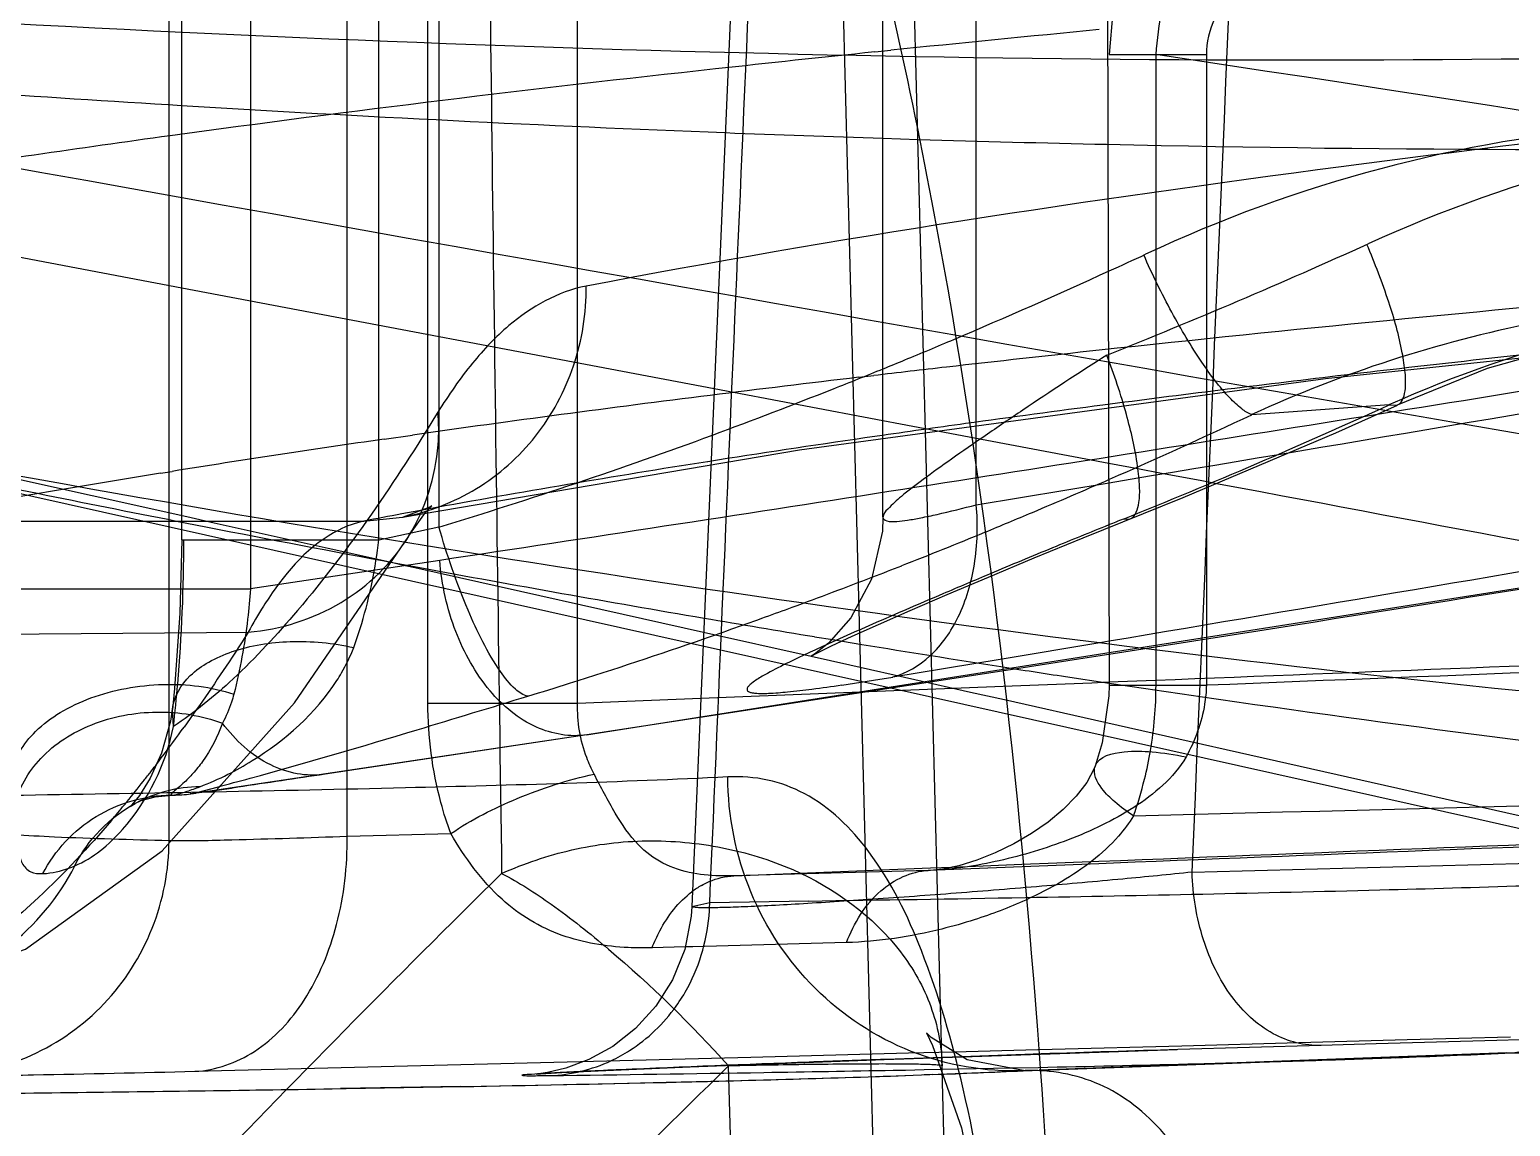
# Model space of a CAD drawing. Header units: millimetres. Extents: x 29875 to 31218, y -21313 to -20364.
# Drawn here: x 30563.753 to 30566.321, y -21046.137 to -21044.234 of the extents above; entities that cross this region are included whole.
import ezdxf

# ---------------------------------------------------------------- set-up
doc = ezdxf.new("R2010")
doc.units = ezdxf.units.MM
doc.header["$LTSCALE"] = 8
doc.layers.add('Cav-cor', color=30, linetype='Continuous')
doc.layers.add('WT', color=4, linetype='Continuous')

# ---------------------------------------------------------------- blocks, each defined once
blk = doc.blocks.new('20160903.150408')
at = {"layer": 'Cav-cor', "color": 241}
for p, q in [((-62.815, 27.8869), (-62.9185, 25.4776)), ((-63.3572, 27.5281), (-63.3572, 26.1361)), ((-62.5872, 26.1534), (-62.5872, 27.4458)), ((-62.4254, 26.1747), (-62.4254, 27.438)), ((-62.1988, 27.4451), (-62.1952, 25.8615)), ((-63.8033, 26.1139), (-63.8033, 27.3765)), ((-63.4615, 26.1139), (-63.4615, 27.3765)), ((-63.6842, 27.3332), (-63.6842, 26.0286)), ((-62.5804, 24.1494), (-62.6641, 27.3465)), ((-62.4552, 24.0739), (-62.5408, 27.3451)), ((-63.8253, 25.5925), (-63.8253, 27.179)), ((-63.5164, 25.5996), (-63.5164, 27.1507)), ((-63.3764, 25.8305), (-63.3764, 27.1324)), ((-63.1168, 25.8305), (-63.1168, 27.1324)), ((-62.6012, 26.9601), (-62.5734, 26.963)), ((-62.1952, 26.9554), (-62.0263, 26.9554)), ((-62.1138, 26.9554), (-62.1138, 25.8615)), ((-62.0263, 26.9554), (-62.0263, 25.8615)), ((-62.5873, 26.8104), (-62.526, 26.8085)), ((-64.2788, 26.6412), (-63.8034, 26.5509)), ((-63.8034, 26.5509), (-62.8802, 26.3761)), ((-63.1015, 25.7756), (-58.7511, 26.4611)), ((-62.6291, 26.3957), (-62.6033, 26.3987)), ((-62.8802, 26.3761), (-62.5873, 26.3208)), ((-61.7096, 26.3477), (-61.9474, 26.3309)), ((-61.7096, 26.3477), (-61.6948, 26.3476)), ((-61.6948, 26.3476), (-61.6947, 26.3476)), ((-62.5873, 26.3208), (-62.5566, 26.315)), ((-62.5566, 26.315), (-62.4375, 26.2925)), ((-63.4521, 26.2884), (-63.4033, 26.2954)), ((-62.5975, 26.2936), (-62.6185, 26.2905)), ((-62.4375, 26.2925), (-62.1953, 26.2469)), ((-63.7946, 26.1534), (-64.2788, 26.2613)), ((-62.1953, 26.2469), (-62.1421, 26.2369)), ((-63.8401, 26.2293), (-63.8197, 26.2326)), ((-62.4254, 26.1747), (-62.1952, 26.2129)), ((-64.3179, 26.1463), (-63.4873, 26.1463)), ((-63.7976, 26.1434), (-63.7584, 26.1357)), ((-63.7473, 26.1429), (-63.7946, 26.1534)), ((-63.5491, 26.0987), (-63.7473, 26.1429)), ((-63.4873, 26.1463), (-63.4206, 26.153)), ((-63.4017, 26.1624), (-63.4216, 26.1587)), ((-63.4206, 26.153), (-63.4195, 26.1532)), ((-63.3767, 26.167), (-63.4017, 26.1624)), ((-62.1705, 26.1498), (-62.1585, 26.15)), ((-63.4615, 26.1139), (-63.3572, 26.1361)), ((-63.4095, 26.1204), (-63.4094, 26.1206)), ((-63.8033, 26.1139), (-63.4615, 26.1139)), ((-63.4373, 26.0737), (-63.5491, 26.0987)), ((-63.3559, 26.0781), (-63.6842, 26.0286)), ((-63.4208, 26.07), (-63.4373, 26.0737)), ((-63.4347, 26.074), (-63.4189, 26.071)), ((-63.3941, 26.064), (-63.4208, 26.07)), ((-63.4189, 26.071), (-63.3903, 26.0657)), ((-62.8982, 25.9531), (-63.3941, 26.064)), ((-64.1119, 26.0286), (-63.6842, 26.0286)), ((-64.519, 25.9476), (-63.688, 25.9534)), ((-62.7117, 25.9113), (-62.8982, 25.9531)), ((-62.7058, 25.9457), (-62.6744, 25.9406)), ((-62.6744, 25.9406), (-62.6238, 25.9323)), ((-62.3838, 25.9069), (-62.2077, 25.9364)), ((-62.2077, 25.9364), (-62.195, 25.9385)), ((-62.6446, 25.8962), (-62.7117, 25.9113)), ((-62.7061, 25.9154), (-62.7115, 25.9119)), ((-62.203, 25.9136), (-62.2479, 25.9066)), ((-62.3812, 25.8858), (-62.9042, 25.8054)), ((-62.5321, 25.871), (-62.6446, 25.8962)), ((-62.5703, 25.8759), (-62.3838, 25.9069)), ((-62.2479, 25.9066), (-62.3812, 25.8858)), ((-62.9031, 25.839), (-62.379, 25.8599)), ((-62.4352, 25.8492), (-62.5321, 25.871)), ((-62.379, 25.8599), (-62.2251, 25.866)), ((-62.2709, 25.8767), (-62.1947, 25.8652)), ((-62.2251, 25.866), (-62.1955, 25.8672)), ((-62.1955, 25.8672), (-62.1145, 25.8704)), ((-62.1952, 25.8615), (-62.0263, 25.8615)), ((-63.8156, 25.856), (-63.8195, 25.8197)), ((-63.1168, 25.8305), (-62.9031, 25.839)), ((-62.3764, 25.836), (-62.4352, 25.8492)), ((-62.2023, 25.7968), (-62.3764, 25.836)), ((-63.8177, 25.79), (-63.8195, 25.8197)), ((-63.3764, 25.8305), (-63.1168, 25.8305)), ((-62.9042, 25.8054), (-63.1007, 25.7757)), ((-61.281, 25.589), (-62.2023, 25.7968)), ((-63.1007, 25.7756), (-63.7774, 25.6745)), ((-63.1007, 25.7756), (-63.5547, 25.7072)), ((-62.2072, 25.7614), (-62.2193, 25.7211)), ((-62.2193, 25.7211), (-62.2193, 25.7212)), ((-63.775, 25.6762), (-63.7417, 25.685)), ((-63.7543, 25.6776), (-63.7167, 25.683)), ((-63.8982, 25.6595), (-63.903, 25.6537)), ((-63.89, 25.6539), (-63.8922, 25.6517)), ((-63.8767, 25.6701), (-63.89, 25.6539)), ((-63.8844, 25.6564), (-63.884, 25.6566)), ((-63.822, 25.671), (-63.8204, 25.6708)), ((-63.7915, 25.6727), (-63.7789, 25.6742)), ((-63.7543, 25.6776), (-63.7889, 25.673)), ((-63.5164, 25.5996), (-63.3367, 25.6041)), ((-62.3463, 25.5509), (-62.2856, 25.5533)), ((-62.2126, 25.552), (-62.3459, 25.5467)), ((-62.2856, 25.5533), (-62.2128, 25.5562)), ((-62.1497, 25.5545), (-62.2126, 25.552)), ((-62.8458, 25.531), (-62.505, 25.5446)), ((-62.6769, 25.5356), (-62.8458, 25.531)), ((-62.5086, 25.5403), (-62.6769, 25.5356)), ((-62.3459, 25.5467), (-62.5086, 25.5403)), ((-62.5048, 25.5404), (-62.5086, 25.5403)), ((-62.505, 25.5446), (-62.4673, 25.5461)), ((-62.4673, 25.5461), (-62.3463, 25.5509)), ((-62.9185, 25.4777), (-62.8875, 25.4848)), ((-62.8876, 25.4848), (-62.7158, 25.4873)), ((-62.9301, 25.4076), (-62.9876, 25.4061)), ((-62.9167, 25.408), (-62.9301, 25.4076)), ((-62.6506, 25.4152), (-62.9167, 25.408)), ((-62.4413, 25.2118), (-62.5034, 25.2502)), ((-61.8658, 25.2418), (-61.678, 25.2468)), ((-61.5224, 25.2452), (-61.732, 25.2394)), ((-61.678, 25.2468), (-61.4992, 25.2517)), ((-60.9903, 25.2597), (-61.5224, 25.2452)), ((-62.8161, 25.2166), (-62.5431, 25.2237)), ((-62.5851, 25.2125), (-62.0771, 25.2295)), ((-62.4506, 25.2172), (-62.583, 25.2125)), ((-62.5431, 25.2237), (-62.4639, 25.2258)), ((-62.4639, 25.2258), (-62.3186, 25.2296)), ((-62.3414, 25.221), (-62.4506, 25.2172)), ((-62.3441, 25.1928), (-61.5087, 25.2235)), ((-62.3126, 25.2219), (-62.3414, 25.221)), ((-62.3186, 25.2296), (-62.2938, 25.2303)), ((-61.5054, 25.2236), (-62.3164, 25.1938)), ((-62.2938, 25.2303), (-62.0691, 25.2363)), ((-61.8275, 25.2368), (-62.0761, 25.2296)), ((-62.0691, 25.2363), (-61.8658, 25.2418)), ((-61.732, 25.2394), (-61.8275, 25.2368)), ((-61.5087, 25.2235), (-61.5055, 25.2236)), ((-61.5087, 25.2234), (-61.5053, 25.2236)), ((-63.7804, 25.1918), (-63.112, 25.2089)), ((-63.1441, 25.1897), (-63.0812, 25.1928)), ((-63.112, 25.2089), (-62.8161, 25.2166)), ((-63.0812, 25.1928), (-62.9218, 25.1997)), ((-62.9218, 25.1997), (-62.5851, 25.2125)), ((-62.8129, 23.5962), (-62.8549, 25.2011)), ((-62.5934, 25.183), (-62.3164, 25.1938)), ((-62.5696, 25.1937), (-62.5481, 25.1941)), ((-62.5481, 25.1941), (-62.5155, 25.1947)), ((-62.5155, 25.1947), (-62.3654, 25.1976)), ((-62.3409, 25.1929), (-62.4413, 25.2118)), ((-62.3654, 25.1976), (-62.3177, 25.1986)), ((-62.3409, 25.1929), (-62.3441, 25.1928)), ((-63.7191, 25.1587), (-63.2169, 25.1672)), ((-63.2169, 25.1672), (-62.8914, 25.1744)), ((-63.1845, 25.1875), (-63.1881, 25.1871)), ((-63.1721, 25.1882), (-63.1441, 25.1897)), ((-62.8914, 25.1744), (-62.5934, 25.183)), ((-62.5006, 25.1862), (-62.5158, 25.1857)), ((-64.1842, 25.1528), (-63.7191, 25.1587)), ((-63.319, 25.1654), (-63.5277, 25.1618))]:
    blk.add_line(p, q, dxfattribs=at)
for points in [[(-62.1448, 27.1492), (-62.1883, 27.0297), (-62.1952, 26.9554)], [(-63.4206, 26.153), (-62.732, 26.27), (-61.8196, 26.3934), (-60.6812, 26.514), (-59.2704, 26.6304), (-57.5769, 26.7392), (-55.6836, 26.838), (-53.6956, 26.928), (-51.6549, 27.0102), (-49.5625, 27.0835), (-47.5945, 27.1409)], [(-61.6948, 26.3477), (-61.539, 26.4116), (-61.2189, 26.5011), (-60.9744, 26.5351)], [(-62.0664, 26.1872), (-61.8021, 26.2996), (-61.6948, 26.3476)], [(-64.7153, 26.3352), (-61.5537, 25.6295), (-59.5638, 25.1792)], [(-63.3696, 26.173), (-63.3733, 26.1706), (-63.4195, 26.1532)], [(-63.4093, 26.1206), (-63.3808, 26.161), (-63.3696, 26.173)], [(-62.7115, 25.9119), (-62.7005, 25.9178), (-62.6764, 25.9297), (-62.6407, 25.9464), (-62.595, 25.967), (-62.5398, 25.9913), (-62.4759, 26.0188), (-62.4041, 26.0493), (-62.3251, 26.0823), (-62.2399, 26.1173), (-62.0664, 26.1872)], [(-62.5872, 26.1528), (-62.5882, 26.1289), (-62.6071, 26.0453), (-62.643, 25.9786), (-62.6818, 25.9348), (-62.7061, 25.9154)], [(-64.2745, 25.3336), (-64.074, 25.4036), (-63.8372, 25.5742), (-63.6078, 25.8308), (-63.4095, 26.1204)], [(-63.8033, 26.1139), (-63.8063, 25.9863), (-63.8156, 25.856)], [(-62.1952, 25.8615), (-62.1956, 25.8432), (-62.2072, 25.7614)], [(-63.8196, 25.8198), (-63.8226, 25.7991), (-63.8381, 25.7436), (-63.8578, 25.7003), (-63.8767, 25.6701)], [(-62.2193, 25.7212), (-62.221, 25.7169), (-62.2339, 25.6929), (-62.252, 25.6691)], [(-63.8922, 25.6517), (-63.8926, 25.6513), (-63.884, 25.6566)], [(-63.8844, 25.6564), (-63.8734, 25.6614), (-63.8495, 25.6679), (-63.8203, 25.6708)], [(-63.8204, 25.6708), (-63.814, 25.671), (-63.7917, 25.6727), (-63.7889, 25.673)], [(-62.252, 25.6691), (-62.2749, 25.6458), (-62.301, 25.6241), (-62.3297, 25.6042)], [(-62.3297, 25.6042), (-62.3604, 25.5863), (-62.3924, 25.5707), (-62.4247, 25.558)], [(-62.4247, 25.558), (-62.4559, 25.5484), (-62.484, 25.5426), (-62.5048, 25.5404)], [(-62.9185, 25.4776), (-62.9197, 25.4608), (-62.931, 25.4031)], [(-62.931, 25.4031), (-62.9522, 25.3506), (-62.9813, 25.3047), (-63.0165, 25.266), (-63.0559, 25.2351), (-63.0971, 25.2123)], [(-62.5034, 25.2502), (-62.5117, 25.2583), (-62.5013, 25.2367), (-62.4513, 25.0936), (-62.3975, 24.8325), (-62.3524, 24.4642), (-62.3188, 23.9964), (-62.3017, 23.6103)], [(-63.0971, 25.2123), (-63.1371, 25.1974), (-63.169, 25.1898), (-63.1845, 25.1875)], [(-63.1881, 25.1871), (-63.1885, 25.1871), (-63.1869, 25.1872), (-63.1813, 25.1876), (-63.1721, 25.1882)]]:
    blk.add_lwpolyline(points, dxfattribs=at)
for centre, radius, start, end in [((-252.3458, -819.7459), 868.1778, 77.2314353, 77.5207036), ((614.6247, 35.2547), 677.9429, 180.6358864, 180.8214613), ((-75.1572, -61.9758), 90.3308, 78.84569, 81.460179), ((-61.6243, 26.9313), 0.4901, 158.4896, 177.1774), ((-57.3375, -23.8857), 51.1175, 95.47253, 95.87901), ((-57.9675, -17.8043), 45.0036, 95.90992, 96.26385), ((-75.3494, -61.619), 89.5579, 78.839295, 81.501225), ((-59.219, -6.825), 33.9533, 96.18592, 97.79384), ((-60.9552, 73.7099), 46.9291, 266.06486, 266.52049), ((-61.1668, 70.1002), 43.3132, 266.51001, 267.75806), ((13.5143, 457.6568), 437.8301, 259.732283, 260.411427), ((-60.7281, 24.3927), 2.4554, 94.6327, 114.4855), ((-60.4503, 2.1599), 24.8844, 97.79055, 98.88607), ((-61.2985, 66.932), 40.1423, 267.76911, 268.16027), ((-61.0957, 24.3959), 2.4438, 94.7084, 115.0877), ((-61.3581, 65.0163), 38.2257, 268.24918, 268.73885), ((-66.1674, 36.3782), 10.7065, 291.75692, 294.39271), ((-66.7853, 36.6221), 11.0414, 294.56704, 294.92624), ((-66.5557, 36.1154), 10.4851, 292.96841, 294.5774), ((-56.5666, -26.0277), 52.7732, 95.05188, 96.14131), ((-60.7994, 24.3095), 2.2324, 94.5653, 114.068), ((-61.0168, 24.2952), 2.2387, 94.689, 107.9524), ((-66.3435, 35.6191), 9.9454, 292.42603, 292.95846), ((-56.8192, -15.8333), 42.524, 95.9069, 96.60095), ((-66.2775, 35.4596), 9.7728, 292.18765, 292.42514), ((-57.6158, -16.1975), 42.8872, 96.15259, 96.50826), ((-61.017, 24.3016), 2.2326, 107.9968, 114.6341), ((-66.2157, 35.3076), 9.6087, 291.63478, 292.18853), ((-57.9354, -13.3918), 40.0634, 96.50902, 96.6909), ((-57.3796, -10.8987), 37.5577, 96.61706, 96.75783), ((-58.3704, -9.7226), 36.3685, 96.72471, 97.13377), ((-66.0795, 34.962), 9.2372, 290.24578, 291.64006), ((-57.7524, -7.7755), 34.4123, 96.75335, 97.43585), ((-59.1673, -3.473), 30.0683, 97.10597, 98.09876), ((-58.308, -3.4675), 30.0687, 97.4484, 97.90605), ((-66.1924, 36.1497), 10.7784, 291.90942, 294.57624), ((-66.516, 36.0702), 10.7576, 293.68649, 295.13038), ((-58.6611, -0.9096), 27.4865, 97.91044, 98.23377), ((-60.0542, 2.6875), 23.8443, 98.19296, 99.08644), ((-65.8173, 34.2396), 8.4688, 286.88703, 290.27233), ((-59.0847, 2.007), 24.5393, 98.27966, 98.92371), ((-59.7738, 6.3812), 20.1112, 98.9174, 100.32041), ((-60.8681, 7.6881), 18.7778, 99.1067, 100.47782), ((-56.3031, 64.2889), 38.8747, 258.1608, 258.88467), ((-66.3073, 35.597), 10.2404, 292.86647, 293.68092), ((114.3403, 963.3971), 953.6327, 259.3351806, 259.4719179), ((-60.4932, 10.4073), 16.0213, 100.53197, 100.7712), ((-66.2003, 35.3439), 9.9656, 292.35046, 292.86505), ((-57.3423, 14.1268), 12.9562, 111.87965, 111.9999), ((-56.5203, 63.1844), 37.7491, 258.94556, 259.44566), ((-66.094, 35.0846), 9.6854, 291.43377, 292.35231), ((-56.6636, 12.4535), 14.7619, 112.00926, 112.41696), ((-55.8435, 10.4644), 16.9135, 112.41567, 112.81236), ((-56.738, 62.0048), 36.5496, 259.51327, 260.29807), ((-66.0098, 34.8712), 9.4561, 291.10655, 291.43134), ((-65.9331, 34.6716), 9.2422, 290.18158, 291.10879), ((-65.8634, 34.483), 9.0411, 289.86734, 290.17927), ((-65.8075, 34.3276), 8.8759, 289.13528, 289.86865), ((-56.9195, 60.9517), 35.4809, 260.3003, 260.61411), ((-65.692, 33.9921), 8.5212, 287.49338, 289.14123), ((-57.0659, 60.0579), 34.5752, 260.74962, 261.15393), ((-57.1454, 59.549), 34.0602, 261.15447, 261.34512), ((-65.6009, 33.7064), 8.2213, 286.95937, 287.48649), ((-63.3301, 30.4197), 4.607, 278.3802, 279.4922), ((-62.7954, 25.8616), 0.6817, 350.4516, 359.9949), ((-78.1645, 74.6982), 51.0951, 286.80151, 287.02683), ((-66.1753, 27.4983), 2.927, 322.9661, 324.2678), ((-65.9725, 27.3458), 2.6733, 322.2681, 322.9568), ((-89.6929, 1071), 1045.7279, 271.5091042, 271.7359432), ((-62.7837, 25.8598), 0.6698, 346.0579, 350.4375), ((-65.8691, 27.2659), 2.5426, 321.8363, 322.2659), ((-63.958, 26.1718), 0.5207, 290.9578, 296.8043), ((-65.7403, 27.1643), 2.3785, 320.755, 321.8436), ((-63.7681, 25.4409), 0.2447, 90.8596, 118.0335), ((-63.9415, 26.1271), 0.4731, 288.161, 291.0231), ((-62.7694, 25.856), 0.655, 340.2622, 346.0756), ((-65.5581, 27.0151), 2.1431, 319.6327, 320.5611), ((-63.8238, 25.9738), 0.3029, 270.341, 276.1284), ((-80.4898, 720.5997), 695.3069, 271.5195996, 271.7489687), ((-44.1517, 6.1768), 27.1926, 134.61022, 137.85241), ((-62.828, 25.384), 0.1498, 119.6865, 127.1705), ((-63.2022, 25.4895), 0.3146, 356.5161, 359.1478), ((-64.6264, 155.472), 129.9988, 270.84208, 271.007624), ((-79.2468, 23.9882), 16.9759, 4.08458, 4.30776), ((-59.0162, -73.2695), 98.5466, 91.779347, 91.916881), ((-62.2747, 41.1253), 15.9203, 272.0754, 272.75802), ((-43.9368, 5.81), 27.0908, 134.29253, 137.49881), ((-64.5594, 134.9364), 109.7607, 270.921562, 271.038711), ((-63.0328, 39.7092), 14.5327, 272.0986, 272.71608), ((-62.3287, 24.8674), 0.3258, 87.6832, 92.1342), ((-63.6245, 87.2021), 62.0172, 271.207337, 271.446817), ((-63.1685, 68.8249), 43.6345, 271.45756, 271.65639), ((-62.8897, 59.0767), 33.8823, 271.66153, 271.79851), ((-62.6453, 51.3305), 26.1321, 271.79606, 272.0771), ((-64.5408, 92.8184), 67.6641, 271.034664, 271.3359), ((-65.0274, 164.2238), 139.0519, 270.767666, 270.920297), ((-63.715, 58.9568), 33.7924, 271.27459, 271.97886), ((-65.1318, 117.0116), 91.8636, 270.553281, 270.707246), ((-65.5362, 149.4942), 124.3487, 270.70882, 270.925475)]:
    blk.add_arc(centre, radius, start, end, dxfattribs=at)
for points in [[(-62.051, 25.5373), (-61.9918, 26.93), (-61.9315, 28.3226), (-61.8703, 29.7152)], [(-62.8876, 25.4848), (-62.8545, 26.2558), (-62.821, 27.0267), (-62.7872, 27.7976)], [(-57.7699, 26.8697), (-59.1343, 26.8909), (-60.4985, 26.9724), (-61.8571, 27.1002)], [(-62.1994, 26.7999), (-61.1913, 26.7777), (-60.1804, 26.7954), (-59.1751, 26.8753)], [(-59.4323, 25.9626), (-60.297, 25.9298), (-61.1616, 25.8956), (-62.0263, 25.8615)], [(-62.1145, 25.8704), (-61.3874, 25.8992), (-60.6603, 25.9281), (-59.9332, 25.956)], [(-62.1947, 25.8652), (-61.5216, 25.7643), (-60.8449, 25.6835), (-60.1664, 25.6291)], [(-63.9887, 25.5483), (-63.9665, 25.5932), (-63.9285, 25.6327), (-63.8844, 25.6564)], [(-62.2128, 25.5562), (-61.415, 25.5879), (-60.6172, 25.6196), (-59.8194, 25.6502)], [(-59.8193, 25.6455), (-60.5961, 25.6157), (-61.3729, 25.5852), (-62.1497, 25.5545)], [(-62.2772, 25.5211), (-62.2974, 25.5092), (-62.3183, 25.4985), (-62.3397, 25.4888)], [(-62.3397, 25.4888), (-62.3687, 25.4757), (-62.3985, 25.4643), (-62.4289, 25.4547)], [(-62.9258, 25.3372), (-62.904, 25.3778), (-62.891, 25.4243), (-62.8882, 25.4704)]]:
    blk.add_open_spline(points, degree=3, dxfattribs=at)
for points, knots in [([(-61.9966, 29.1979), (-61.7874, 28.9886), (-61.4844, 28.6518), (-61.1676, 28.1283), (-60.9746, 27.6846), (-60.8228, 27.2013), (-60.6629, 26.4946), (-60.5947, 25.9417), (-60.5627, 25.5643)], [0, 0, 0, 0, 0.221783, 0.337007, 0.45726, 0.583547, 0.716134, 1, 1, 1, 1]), ([(-62.2049, 29.0067), (-61.9914, 28.7974), (-61.6793, 28.4618), (-61.3504, 27.936), (-61.1502, 27.4867), (-60.9934, 26.9957), (-60.8287, 26.2764), (-60.7592, 25.7133), (-60.7266, 25.329)], [0, 0, 0, 0, 0.220593, 0.33568, 0.456054, 0.582544, 0.715414, 1, 1, 1, 1]), ([(-62.3188, 25.2634), (-62.3546, 25.7382), (-62.4638, 26.6648), (-62.6956, 27.572), (-62.8504, 28)], [0, 0, 0, 0, 0.511304, 1, 1, 1, 1]), ([(-59.1806, 27.0584), (-60.2601, 26.9619), (-62.4319, 26.9053), (-64.5976, 27.028), (-65.6777, 27.1204)], [0, 0, 0, 0, 0.499942, 1, 1, 1, 1]), ([(-61.8571, 27.1002), (-61.8773, 27.1021), (-61.9189, 27.0986), (-61.9756, 27.0703), (-62.0165, 27.0199), (-62.0263, 26.9768), (-62.0263, 26.9554)], [0, 0, 0, 0, 0.243724, 0.490249, 0.742512, 1, 1, 1, 1]), ([(-57.1256, 26.991), (-57.6477, 26.9488), (-58.6892, 26.8179), (-60.2439, 26.572), (-61.7988, 26.3185), (-62.8366, 26.1562), (-63.3559, 26.0781)], [0, 0, 0, 0, 0.249527, 0.499628, 0.749864, 1, 1, 1, 1]), ([(-59.7951, 26.9728), (-60.4623, 26.9152), (-61.5684, 26.8035), (-62.6681, 26.6372), (-63.102, 26.5538)], [0, 0, 0, 0, 0.602499, 1, 1, 1, 1]), ([(-62.1952, 26.2129), (-61.4114, 26.3434), (-60.2373, 26.5462), (-58.6694, 26.7955), (-57.8826, 26.8974), (-57.4884, 26.9366)], [0, 0, 0, 0, 0.500468, 0.750484, 1, 1, 1, 1]), ([(-61.9476, 26.331), (-61.954, 26.3332), (-61.9677, 26.3422), (-61.9983, 26.3713), (-62.0397, 26.4274), (-62.089, 26.5106), (-62.1201, 26.5741), (-62.135, 26.6079)], [0, 0, 0, 0, 0.059575, 0.142697, 0.374415, 0.67274, 1, 1, 1, 1]), ([(-61.6948, 26.3477), (-61.6852, 26.3522), (-61.6799, 26.3761), (-61.6813, 26.4059), (-61.689, 26.4571), (-61.7105, 26.5316), (-61.734, 26.5934), (-61.748, 26.6263)], [0, 0, 0, 0, 0.108303, 0.201767, 0.322138, 0.632327, 1, 1, 1, 1]), ([(-62.195, 25.9385), (-61.4889, 26.0569), (-60.4327, 26.2393), (-59.026, 26.4647), (-58.3237, 26.5608), (-57.9732, 26.6006)], [0, 0, 0, 0, 0.502594, 0.752372, 1, 1, 1, 1]), ([(-63.4195, 26.1534), (-63.3749, 26.1621), (-63.2877, 26.1956), (-63.1829, 26.289), (-63.1163, 26.4135), (-63.1014, 26.5073), (-63.102, 26.5538)], [0, 0, 0, 0, 0.247044, 0.495309, 0.746853, 1, 1, 1, 1]), ([(-63.102, 26.5538), (-63.1512, 26.5444), (-63.2249, 26.5023), (-63.3035, 26.4184), (-63.3407, 26.3648), (-63.3589, 26.3352)], [0, 0, 0, 0, 0.435617, 0.698234, 1, 1, 1, 1]), ([(-57.9689, 26.5707), (-58.6742, 26.4799), (-60.085, 26.255), (-61.4945, 26.0246), (-62.203, 25.9136)], [0, 0, 0, 0, 0.497917, 1, 1, 1, 1]), ([(-60.066, 25.7451), (-60.984, 25.7886), (-62.8175, 25.98), (-64.628, 26.3163), (-65.5274, 26.5145)], [0, 0, 0, 0, 0.499508, 1, 1, 1, 1]), ([(-62.1988, 26.4343), (-62.2478, 26.4031), (-62.3185, 26.3567), (-62.408, 26.2959), (-62.4659, 26.2558), (-62.5142, 26.2211), (-62.5521, 26.1924), (-62.575, 26.1719), (-62.5872, 26.1583), (-62.5872, 26.1528)], [0, 0, 0, 0, 0.361992, 0.526425, 0.674094, 0.79994, 0.89871, 0.965869, 1, 1, 1, 1]), ([(-62.1586, 26.1501), (-62.1486, 26.1542), (-62.1419, 26.1781), (-62.1418, 26.2085), (-62.147, 26.2607), (-62.1652, 26.3369), (-62.1861, 26.4005), (-62.1988, 26.4343)], [0, 0, 0, 0, 0.109103, 0.202733, 0.32322, 0.633181, 1, 1, 1, 1]), ([(-63.3589, 26.3352), (-63.4325, 26.2155), (-63.5423, 26.0531), (-63.7045, 25.8772), (-63.7808, 25.8141), (-63.8177, 25.79)], [0, 0, 0, 0, 0.588174, 0.815298, 1, 1, 1, 1]), ([(-63.4093, 26.1206), (-63.3802, 26.1677), (-63.357, 26.2422), (-63.3573, 26.3165), (-63.3589, 26.3352)], [0, 0, 0, 0, 0.746511, 1, 1, 1, 1]), ([(-62.5872, 26.1528), (-62.5872, 26.1485), (-62.5753, 26.1447), (-62.5618, 26.1459), (-62.5428, 26.1479), (-62.5198, 26.1522), (-62.4798, 26.1607), (-62.448, 26.1687), (-62.4254, 26.1747)], [0, 0, 0, 0, 0.076649, 0.156515, 0.267774, 0.409641, 0.580461, 1, 1, 1, 1]), ([(-62.5703, 25.8759), (-62.5465, 25.8823), (-62.4992, 25.9105), (-62.4505, 25.9817), (-62.4241, 26.0734), (-62.4223, 26.1404), (-62.4254, 26.1747)], [0, 0, 0, 0, 0.207626, 0.442593, 0.710026, 1, 1, 1, 1]), ([(-63.4873, 26.1463), (-63.5024, 26.1431), (-63.5708, 26.118), (-63.6211, 26.0598), (-63.6525, 26.0128)], [0, 0, 0, 0, 0.214414, 1, 1, 1, 1]), ([(-63.688, 25.9534), (-63.6317, 25.9585), (-63.5214, 25.9927), (-63.4382, 26.0738), (-63.4094, 26.1204)], [0, 0, 0, 0, 0.507526, 1, 1, 1, 1]), ([(-63.2504, 25.8851), (-63.2735, 25.9181), (-63.3132, 26.0011), (-63.3433, 26.0871), (-63.3572, 26.1361)], [0, 0, 0, 0, 0.441999, 1, 1, 1, 1]), ([(-63.8177, 25.79), (-63.8148, 25.8146), (-63.804, 25.9222), (-63.7997, 26.0305), (-63.7997, 26.1139)], [0, 0, 0, 0, 0.228568, 1, 1, 1, 1]), ([(-63.5051, 25.927), (-63.5001, 25.9407), (-63.4798, 26.0015), (-63.4672, 26.0648), (-63.4615, 26.1139)], [0, 0, 0, 0, 0.227873, 1, 1, 1, 1]), ([(-63.1007, 25.7756), (-63.1298, 25.7711), (-63.1966, 25.7832), (-63.2775, 25.8521), (-63.3343, 25.955), (-63.3525, 26.036), (-63.3559, 26.0781)], [0, 0, 0, 0, 0.202751, 0.43741, 0.709225, 1, 1, 1, 1]), ([(-62.4011, 26.0549), (-62.4286, 26.0433), (-62.5245, 26.0026), (-62.6203, 25.9613), (-62.688, 25.9305)], [0, 0, 0, 0, 0.286212, 1, 1, 1, 1]), ([(-63.6842, 26.0286), (-63.6853, 26.0112), (-63.691, 25.9498), (-63.702, 25.8889), (-63.7129, 25.8461)], [0, 0, 0, 0, 0.28431, 1, 1, 1, 1]), ([(-63.6525, 26.0128), (-63.6556, 26.0083), (-63.6681, 25.9889), (-63.6797, 25.9689), (-63.688, 25.9534)], [0, 0, 0, 0, 0.239248, 1, 1, 1, 1]), ([(-63.8194, 25.8198), (-63.8168, 25.8416), (-63.797, 25.8749), (-63.7558, 25.9037), (-63.6984, 25.9287), (-63.6123, 25.9417), (-63.541, 25.9349), (-63.5051, 25.927)], [0, 0, 0, 0, 0.182116, 0.291133, 0.41427, 0.69604, 1, 1, 1, 1]), ([(-63.688, 25.9534), (-63.6972, 25.9389), (-63.7333, 25.8833), (-63.7707, 25.8287), (-63.7993, 25.7889)], [0, 0, 0, 0, 0.260477, 1, 1, 1, 1]), ([(-63.5342, 25.8697), (-63.5314, 25.874), (-63.5202, 25.8923), (-63.5108, 25.9117), (-63.5051, 25.927)], [0, 0, 0, 0, 0.239264, 1, 1, 1, 1]), ([(-62.688, 25.9305), (-62.6994, 25.9253), (-62.7361, 25.9083), (-62.7727, 25.891), (-62.7967, 25.877)], [0, 0, 0, 0, 0.311445, 1, 1, 1, 1]), ([(-63.2028, 25.8426), (-63.2111, 25.8437), (-63.2298, 25.8575), (-63.2428, 25.8742), (-63.2504, 25.8851)], [0, 0, 0, 0, 0.384882, 1, 1, 1, 1]), ([(-64.0992, 25.7039), (-64.0953, 25.7332), (-64.0675, 25.7769), (-64.0135, 25.8165), (-63.96, 25.8416), (-63.8996, 25.8578), (-63.8161, 25.8667), (-63.7521, 25.859), (-63.7129, 25.8461)], [0, 0, 0, 0, 0.195417, 0.313824, 0.44439, 0.58363, 0.726629, 1, 1, 1, 1]), ([(-63.7232, 25.707), (-63.7088, 25.7143), (-63.6361, 25.7551), (-63.5708, 25.8131), (-63.5342, 25.8697)], [0, 0, 0, 0, 0.193819, 1, 1, 1, 1]), ([(-62.7967, 25.877), (-62.8028, 25.8734), (-62.811, 25.8684), (-62.8194, 25.8611), (-62.8227, 25.8572), (-62.8234, 25.853), (-62.8201, 25.8501), (-62.8149, 25.8486), (-62.8074, 25.8476), (-62.7973, 25.8472), (-62.7788, 25.8477), (-62.7495, 25.8501), (-62.7072, 25.8551), (-62.6759, 25.8594), (-62.6587, 25.862)], [0, 0, 0, 0, 0.105004, 0.139936, 0.163932, 0.180034, 0.196853, 0.222436, 0.259532, 0.308975, 0.370994, 0.532701, 0.743257, 1, 1, 1, 1]), ([(-62.0263, 25.8615), (-62.0266, 25.8506), (-62.0307, 25.8074), (-62.0458, 25.7655), (-62.0617, 25.7373)], [0, 0, 0, 0, 0.252664, 1, 1, 1, 1]), ([(-63.7129, 25.8461), (-63.7141, 25.8414), (-63.7192, 25.824), (-63.7265, 25.8074), (-63.7327, 25.7957)], [0, 0, 0, 0, 0.269454, 1, 1, 1, 1]), ([(-64.0934, 25.6515), (-64.0865, 25.6823), (-64.0509, 25.7435), (-63.959, 25.8007), (-63.8466, 25.8218), (-63.7688, 25.8091), (-63.7327, 25.7957)], [0, 0, 0, 0, 0.219459, 0.465441, 0.732213, 1, 1, 1, 1]), ([(-63.3367, 25.6041), (-63.3432, 25.6218), (-63.3664, 25.6951), (-63.3764, 25.7725), (-63.3764, 25.8305)], [0, 0, 0, 0, 0.24494, 1, 1, 1, 1]), ([(-63.0882, 25.7073), (-63.093, 25.7166), (-63.1104, 25.7553), (-63.1177, 25.7986), (-63.1168, 25.8305)], [0, 0, 0, 0, 0.24735, 1, 1, 1, 1]), ([(-63.9887, 25.5483), (-63.9568, 25.5616), (-63.8773, 25.6293), (-63.8303, 25.7247), (-63.8177, 25.79)], [0, 0, 0, 0, 0.342117, 1, 1, 1, 1]), ([(-63.7327, 25.7957), (-63.7409, 25.7721), (-63.7568, 25.7414), (-63.7824, 25.7098), (-63.7969, 25.6946), (-63.8084, 25.6847), (-63.8164, 25.6771), (-63.8209, 25.6747), (-63.8225, 25.6712), (-63.822, 25.671)], [0, 0, 0, 0, 0.48289, 0.653526, 0.786295, 0.884762, 0.951438, 0.988356, 1, 1, 1, 1]), ([(-63.7417, 25.685), (-63.7228, 25.69), (-63.6066, 25.7211), (-63.4914, 25.7552), (-63.3951, 25.7842)], [0, 0, 0, 0, 0.163318, 1, 1, 1, 1]), ([(-63.5557, 25.707), (-63.5869, 25.7023), (-63.6589, 25.7172), (-63.7104, 25.7663), (-63.7327, 25.7957)], [0, 0, 0, 0, 0.46049, 1, 1, 1, 1]), ([(-62.0617, 25.7373), (-62.0719, 25.7188), (-62.1004, 25.6863), (-62.1685, 25.6359), (-62.2644, 25.5907), (-62.3833, 25.5548), (-62.4647, 25.542), (-62.5048, 25.5404)], [0, 0, 0, 0, 0.126951, 0.254464, 0.508068, 0.758686, 1, 1, 1, 1]), ([(-62.2193, 25.7212), (-62.2129, 25.7387), (-62.1691, 25.7485), (-62.1177, 25.7466), (-62.0812, 25.7412), (-62.0617, 25.7373)], [0, 0, 0, 0, 0.34103, 0.636599, 1, 1, 1, 1]), ([(-62.8563, 25.7025), (-63.0426, 25.6933), (-63.4496, 25.6816), (-64.0653, 25.6701), (-64.6653, 25.6623), (-65.1153, 25.659), (-65.4179, 25.6597), (-65.6015, 25.6616), (-65.7562, 25.665), (-65.8828, 25.6703), (-65.9798, 25.6763), (-66.0517, 25.6854), (-66.0907, 25.6921), (-66.1141, 25.7037), (-66.1141, 25.7098)], [0, 0, 0, 0, 0.171324, 0.374102, 0.565742, 0.722578, 0.787598, 0.843777, 0.89118, 0.929865, 0.959886, 0.981313, 0.994364, 1, 1, 1, 1]), ([(-63.5547, 25.7072), (-63.6052, 25.6996), (-63.6794, 25.6888), (-63.7536, 25.6773), (-63.7774, 25.6745)], [0, 0, 0, 0, 0.680619, 1, 1, 1, 1]), ([(-63.3367, 25.6041), (-63.3009, 25.6287), (-63.2197, 25.6694), (-63.1337, 25.6974), (-63.0882, 25.7073)], [0, 0, 0, 0, 0.482822, 1, 1, 1, 1]), ([(-63.0114, 25.5848), (-63.0271, 25.6011), (-63.0544, 25.6416), (-63.0763, 25.6846), (-63.0882, 25.7073)], [0, 0, 0, 0, 0.468643, 1, 1, 1, 1]), ([(-62.1529, 25.6348), (-62.1641, 25.6423), (-62.1838, 25.6571), (-62.2101, 25.6822), (-62.2239, 25.7084), (-62.2193, 25.7211)], [0, 0, 0, 0, 0.356114, 0.643128, 1, 1, 1, 1]), ([(-62.3012, 23.6285), (-62.3066, 23.7808), (-62.3191, 24.0708), (-62.3473, 24.4813), (-62.3866, 24.8408), (-62.4391, 25.1438), (-62.5078, 25.3859), (-62.5945, 25.566), (-62.6959, 25.6666), (-62.7871, 25.7003), (-62.8333, 25.7036), (-62.8563, 25.7025)], [0, 0, 0, 0, 0.201098, 0.382874, 0.542582, 0.678034, 0.788065, 0.873556, 0.939733, 0.969592, 1, 1, 1, 1]), ([(-62.3441, 25.1928), (-62.4098, 25.1904), (-62.5442, 25.2137), (-62.7147, 25.3267), (-62.8291, 25.4984), (-62.8561, 25.6347), (-62.8563, 25.7025)], [0, 0, 0, 0, 0.246054, 0.494519, 0.746216, 1, 1, 1, 1]), ([(-64.0443, 25.5347), (-64.0233, 25.5747), (-63.9587, 25.6447), (-63.867, 25.6706), (-63.822, 25.671)], [0, 0, 0, 0, 0.500799, 1, 1, 1, 1]), ([(-63.8203, 25.6708), (-63.8171, 25.6709), (-63.8083, 25.6733), (-63.7996, 25.6758), (-63.794, 25.6776)], [0, 0, 0, 0, 0.352096, 1, 1, 1, 1]), ([(-63.7774, 25.6746), (-63.7781, 25.6745), (-63.7818, 25.6746), (-63.7765, 25.6757), (-63.775, 25.6762)], [0, 0, 0, 0, 0.309217, 1, 1, 1, 1]), ([(-64.2788, 25.6398), (-64.2788, 25.636), (-64.2686, 25.627), (-64.2313, 25.6167), (-64.147, 25.6052), (-64.0056, 25.5972), (-63.8916, 25.5938), (-63.8253, 25.5925)], [0, 0, 0, 0, 0.025062, 0.073894, 0.259882, 0.568405, 1, 1, 1, 1]), ([(-64.0934, 25.6515), (-64.0917, 25.63), (-64.0906, 25.6018), (-64.0856, 25.5688), (-64.0803, 25.5508), (-64.0664, 25.5353), (-64.0514, 25.5345), (-64.0443, 25.5347)], [0, 0, 0, 0, 0.454851, 0.597044, 0.701948, 0.850617, 1, 1, 1, 1]), ([(-62.1529, 25.6348), (-62.1604, 25.6225), (-62.1945, 25.577), (-62.241, 25.5424), (-62.2772, 25.5211)], [0, 0, 0, 0, 0.255917, 1, 1, 1, 1]), ([(-63.9253, 25.6271), (-63.9649, 25.5805), (-64.041, 25.4984), (-64.1274, 25.4266), (-64.1694, 25.3986)], [0, 0, 0, 0, 0.548029, 1, 1, 1, 1]), ([(-63.1438, 25.4277), (-63.182, 25.4412), (-63.26, 25.489), (-63.3122, 25.5627), (-63.3367, 25.6041)], [0, 0, 0, 0, 0.456663, 1, 1, 1, 1]), ([(-64.2128, 25.1847), (-64.1618, 25.1865), (-64.0592, 25.2109), (-63.9305, 25.3023), (-63.8455, 25.4362), (-63.8253, 25.5407), (-63.8253, 25.5925)], [0, 0, 0, 0, 0.247821, 0.497327, 0.748398, 1, 1, 1, 1]), ([(-63.8253, 25.5925), (-63.789, 25.5915), (-63.686, 25.5943), (-63.583, 25.5972), (-63.5164, 25.5996)], [0, 0, 0, 0, 0.352877, 1, 1, 1, 1]), ([(-63.7804, 25.1918), (-63.7442, 25.1934), (-63.667, 25.2214), (-63.5808, 25.3167), (-63.5272, 25.4486), (-63.5157, 25.5482), (-63.5164, 25.5996)], [0, 0, 0, 0, 0.20534, 0.439486, 0.708797, 1, 1, 1, 1]), ([(-63.2486, 25.5352), (-63.2095, 25.5523), (-63.1269, 25.5805), (-62.9966, 25.5963), (-62.8659, 25.584), (-62.7077, 25.5361), (-62.5739, 25.4393), (-62.4993, 25.3074), (-62.4856, 25.2361), (-62.4847, 25.2011)], [0, 0, 0, 0, 0.132588, 0.268616, 0.404229, 0.536398, 0.779543, 0.891384, 1, 1, 1, 1]), ([(-62.9166, 25.5355), (-62.9347, 25.5389), (-62.9698, 25.5497), (-62.9991, 25.5721), (-63.0114, 25.5848)], [0, 0, 0, 0, 0.509225, 1, 1, 1, 1]), ([(-64.2745, 25.3336), (-64.2144, 25.3448), (-64.0976, 25.3956), (-64.0163, 25.4936), (-63.9887, 25.5483)], [0, 0, 0, 0, 0.499178, 1, 1, 1, 1]), ([(-64.0443, 25.5347), (-64.0401, 25.5348), (-64.0211, 25.5369), (-64.0025, 25.5425), (-63.9887, 25.5483)], [0, 0, 0, 0, 0.216188, 1, 1, 1, 1]), ([(-63.2486, 25.5352), (-63.2187, 25.5197), (-63.1548, 25.4781), (-63.0194, 25.3708), (-62.9198, 25.2729), (-62.8549, 25.2011)], [0, 0, 0, 0, 0.194933, 0.439659, 1, 1, 1, 1]), ([(-62.051, 25.5373), (-62.0911, 25.5331), (-62.178, 25.5245), (-62.3144, 25.5124), (-62.4589, 25.5007), (-62.5789, 25.4919), (-62.6697, 25.4858), (-62.7305, 25.4821), (-62.7843, 25.4791), (-62.8301, 25.477), (-62.8666, 25.4757), (-62.8911, 25.4753), (-62.9053, 25.4755), (-62.9125, 25.476), (-62.916, 25.4764), (-62.9185, 25.4771), (-62.9185, 25.4776)], [0, 0, 0, 0, 0.13906, 0.300897, 0.47216, 0.638648, 0.715599, 0.786047, 0.848471, 0.90144, 0.943797, 0.974675, 0.985573, 0.993396, 0.998147, 1, 1, 1, 1]), ([(-62.8458, 25.531), (-62.8519, 25.5308), (-62.8756, 25.5305), (-62.8994, 25.5323), (-62.9166, 25.5355)], [0, 0, 0, 0, 0.258063, 1, 1, 1, 1]), ([(-62.9022, 25.5142), (-62.8978, 25.5167), (-62.8802, 25.5255), (-62.8604, 25.5303), (-62.8458, 25.531)], [0, 0, 0, 0, 0.258157, 1, 1, 1, 1]), ([(-62.6506, 25.4152), (-62.6376, 25.4487), (-62.6031, 25.5078), (-62.5385, 25.5389), (-62.5086, 25.5403)], [0, 0, 0, 0, 0.545939, 1, 1, 1, 1]), ([(-61.8275, 25.2368), (-61.8559, 25.2356), (-61.9178, 25.2523), (-61.9901, 25.3216), (-62.0375, 25.4211), (-62.05, 25.4977), (-62.051, 25.5373)], [0, 0, 0, 0, 0.207344, 0.441827, 0.710449, 1, 1, 1, 1]), ([(-62.9877, 25.4061), (-62.9837, 25.4162), (-62.9672, 25.4526), (-62.9418, 25.4858), (-62.9185, 25.5034)], [0, 0, 0, 0, 0.270303, 1, 1, 1, 1]), ([(-62.3403, 25.4933), (-62.1353, 25.497), (-61.7628, 25.5047), (-61.3903, 25.5159), (-61.223, 25.5239)], [0, 0, 0, 0, 0.550351, 1, 1, 1, 1]), ([(-61.5053, 25.2236), (-61.4683, 25.2254), (-61.3938, 25.2439), (-61.3006, 25.3113), (-61.2388, 25.4094), (-61.2235, 25.4859), (-61.223, 25.5239)], [0, 0, 0, 0, 0.246498, 0.495256, 0.746827, 1, 1, 1, 1]), ([(-62.4289, 25.4547), (-62.4475, 25.4487), (-62.5199, 25.4283), (-62.595, 25.4167), (-62.6506, 25.4152)], [0, 0, 0, 0, 0.259977, 1, 1, 1, 1]), ([(-62.9876, 25.4061), (-63.0014, 25.4057), (-63.0541, 25.406), (-63.1071, 25.4146), (-63.1438, 25.4277)], [0, 0, 0, 0, 0.260792, 1, 1, 1, 1]), ([(-63.0265, 25.2279), (-62.9952, 25.2479), (-62.9581, 25.2836), (-62.9318, 25.326), (-62.9258, 25.3372)], [0, 0, 0, 0, 0.745924, 1, 1, 1, 1]), ([(-63.1644, 25.1844), (-63.1283, 25.1857), (-63.0795, 25.1979), (-63.0369, 25.2213), (-63.0265, 25.2279)], [0, 0, 0, 0, 0.746368, 1, 1, 1, 1]), ([(-61.5054, 25.2236), (-61.4733, 25.2248), (-61.4069, 25.2153), (-61.3178, 25.1583), (-61.245, 25.0641), (-61.1848, 24.9359), (-61.1355, 24.7736), (-61.079, 24.4934), (-61.0564, 24.2647), (-61.0444, 24.1023)], [0, 0, 0, 0, 0.073703, 0.149217, 0.237013, 0.343868, 0.473112, 0.62585, 1, 1, 1, 1]), ([(-64.2128, 25.1847), (-64.162, 25.1837), (-64.0178, 25.1866), (-63.8737, 25.1895), (-63.7804, 25.1918)], [0, 0, 0, 0, 0.352886, 1, 1, 1, 1]), ([(-63.0428, 25.1945), (-63.0621, 25.1937), (-63.0974, 25.1921), (-63.1421, 25.1898), (-63.1806, 25.1879), (-63.1949, 25.1865), (-63.217, 25.1855), (-63.2041, 25.1834), (-63.1903, 25.1847), (-63.174, 25.1842), (-63.1644, 25.1844)], [0, 0, 0, 0, 0.263088, 0.475321, 0.633196, 0.734041, 0.776844, 0.793541, 0.86839, 1, 1, 1, 1]), ([(-62.583, 25.2125), (-62.6271, 25.211), (-62.7804, 25.2053), (-62.9336, 25.1994), (-63.0428, 25.1945)], [0, 0, 0, 0, 0.287414, 1, 1, 1, 1]), ([(-62.4847, 25.2011), (-62.4847, 25.2017), (-62.488, 25.202), (-62.4921, 25.2028), (-62.5009, 25.2032), (-62.5122, 25.2037), (-62.5269, 25.204), (-62.5523, 25.2044), (-62.5912, 25.2046), (-62.6455, 25.2043), (-62.709, 25.2036), (-62.7798, 25.2026), (-62.8293, 25.2016), (-62.8549, 25.2011)], [0, 0, 0, 0, 0.005044, 0.018745, 0.041188, 0.072245, 0.111761, 0.159562, 0.278676, 0.426442, 0.599468, 0.792699, 1, 1, 1, 1]), ([(-61.792, 23.3509), (-61.7965, 23.4849), (-61.8074, 23.7398), (-61.8331, 24.1004), (-61.8696, 24.4162), (-61.9193, 24.6829), (-61.9847, 24.8973), (-62.0688, 25.0588), (-62.1799, 25.166), (-62.2719, 25.1911), (-62.3155, 25.1929)], [0, 0, 0, 0, 0.198334, 0.377378, 0.534671, 0.668449, 0.77813, 0.865275, 0.935433, 1, 1, 1, 1]), ([(-62.2593, 23.6122), (-62.2602, 23.7496), (-62.2663, 24.2783), (-62.2861, 24.807), (-62.314, 25.1974)], [0, 0, 0, 0, 0.259801, 1, 1, 1, 1])]:
    blk.add_open_spline(points, degree=3, knots=knots, dxfattribs=at)

msp = doc.modelspace()

# ---------------------------------------------------------------- block references
at = {"layer": 'WT'}
msp.add_blockref('20160903.150408', (30627.8198, -21071.2329), dxfattribs=at)

doc.saveas('drawing.dxf')
